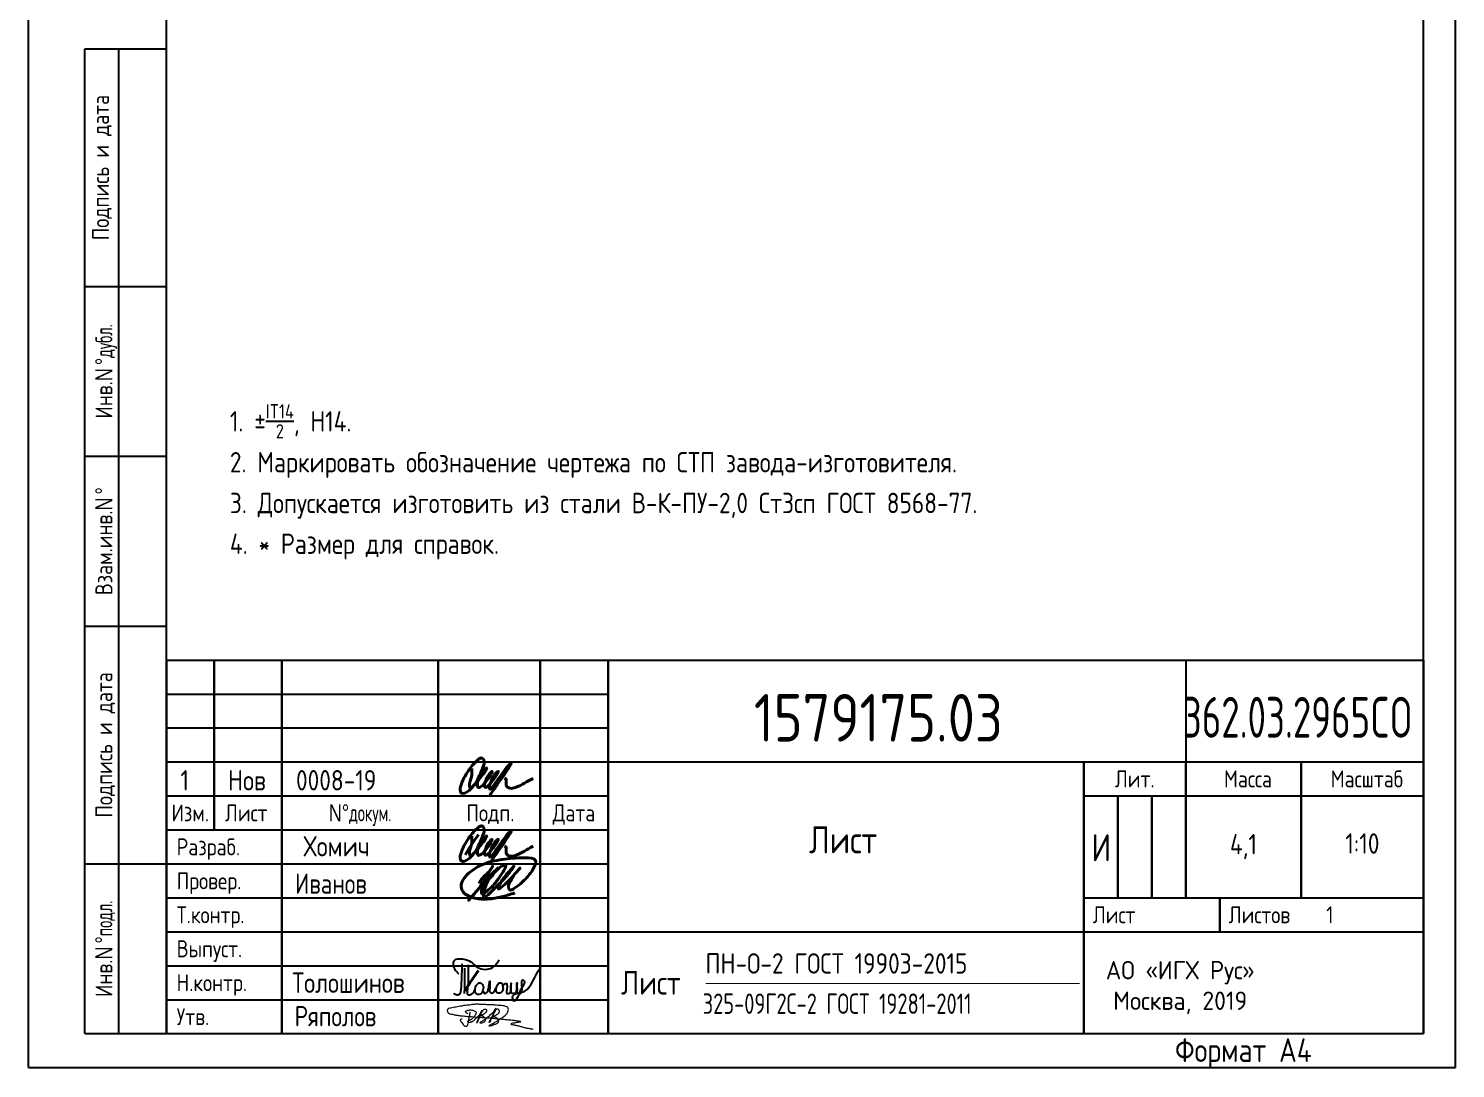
# Model space of a CAD drawing. Header units: millimetres. Extents: x 0 to 1611, y 0 to 420.
# Drawn here: x 1400.8 to 1610.8, y -0.1 to 153 of the extents above; entities that cross this region are included whole.
import ezdxf
from ezdxf.enums import TextEntityAlignment as Align

# ---------------------------------------------------------------- set-up
doc = ezdxf.new("R2010")
doc.units = ezdxf.units.MM
doc.header["$LTSCALE"] = 32.67
doc.linetypes.add('Сплошная', pattern=[0])
doc.layers.get('0').update_dxf_attribs({"color": 6, "linetype": 'CONTINUOUS', "lineweight": 25})
for name, color, linetype, lineweight in [('9_ALL_NOTES', 3, 'CONTINUOUS', 25), ('Cont', 6, 'CONTINUOUS', 18), ('Text', 3, 'CONTINUOUS', 18), ('Основные', 5, 'CONTINUOUS', 40)]:
    doc.layers.add(name, color=color, linetype=linetype, lineweight=lineweight)
doc.layers.add('Con', color=6, linetype='CONTINUOUS')
doc.styles.add('Style1', font='romans.shx', dxfattribs={"width": 0.8})

# ---------------------------------------------------------------- blocks, each defined once
blk = doc.blocks.new('SHTAMP_BL0', base_point=(496.5, 32.5))
at = {"color": 7, "linetype": 'Continuous'}
for p, q in [((404, 60), (589, 60)), ((404, 5), (404, 60)), ((411, 35), (411, 60)), ((421, 5), (421, 60)), ((444, 5), (444, 60)), ((459, 5), (459, 60)), ((469, 5), (469, 60)), ((589, 5), (589, 60)), ((469, 45), (589, 45)), ((539, 5), (539, 45)), ((554, 25), (554, 45)), ((571, 25), (571, 45)), ((404, 40), (469, 40)), ((539, 40), (589, 40)), ((544, 25), (544, 40)), ((549, 25), (549, 40)), ((404, 35), (469, 35)), ((539, 25), (589, 25)), ((559, 20), (559, 25)), ((469, 20), (589, 20)), ((404, 5), (589, 5))]:
    blk.add_line(p, q, dxfattribs=at)
blk = doc.blocks.new('A$C63F45750')
at = {"layer": 'Text'}
for points, knots in [([(3.17, 2.37), (3.12, 2.38), (3.04, 2.41), (2.94, 2.5), (2.85, 2.57), (2.79, 2.69), (2.87, 2.77), (2.99, 2.84), (3.16, 2.89), (3.36, 2.93), (3.6, 2.95), (3.82, 2.92), (4.05, 2.87), (4.25, 2.78), (4.45, 2.63), (4.46, 2.42), (4.38, 2.26), (4.28, 2.1), (4.17, 1.94), (4.03, 1.78), (3.89, 1.62), (3.75, 1.52), (3.63, 1.43), (3.49, 1.36), (3.35, 1.3), (3.24, 1.25), (3.16, 1.21), (3.12, 1.15), (3.19, 1.1), (3.27, 1.09), (3.4, 1.07), (3.55, 1.07), (3.72, 1.12), (3.92, 1.19), (4.1, 1.34), (4.26, 1.51), (4.44, 1.65), (4.59, 1.81), (4.74, 1.93), (4.84, 2.04), (4.93, 2.14), (5.07, 2.29), (5.19, 2.53), (5.28, 2.68), (5.35, 2.96), (5.23, 2.66), (5.2, 2.44), (5.04, 2.09), (4.95, 1.81), (4.86, 1.57), (4.75, 1.31), (4.67, 1.12), (4.46, 0.78), (4.62, 1.17), (4.71, 1.45), (4.88, 1.74), (5.01, 2), (5.08, 2.19), (5.19, 2.4), (5.32, 2.58), (5.4, 2.75), (5.52, 2.89), (5.65, 3.04), (5.85, 3.1), (6.02, 3.03), (6.08, 2.87), (6.03, 2.7), (5.9, 2.51), (5.7, 2.37), (5.55, 2.23), (5.4, 2.17), (5.31, 2.12), (5.12, 2.09), (5.35, 2.07), (5.48, 2), (5.64, 1.93), (5.75, 1.8), (5.85, 1.67), (5.89, 1.54), (5.89, 1.37), (5.8, 1.2), (5.63, 1.06), (5.41, 0.94), (5.23, 0.86), (5.02, 0.92), (5.13, 1.1), (5.28, 1.16), (5.44, 1.27), (5.61, 1.36), (5.74, 1.46), (5.86, 1.53), (5.95, 1.61), (6.05, 1.69), (6.15, 1.77), (6.28, 1.87), (6.46, 2.02), (6.65, 2.19), (6.83, 2.37), (6.98, 2.49), (7.11, 2.61), (7.2, 2.74), (7.32, 2.84), (7.42, 2.97), (7.48, 3.08), (7.48, 3.27), (7.34, 3.08), (7.28, 2.94), (7.18, 2.69), (7.1, 2.46), (7, 2.22), (6.93, 1.98), (6.83, 1.78), (6.73, 1.55), (6.67, 1.34), (6.6, 1.14), (6.56, 1.03), (6.39, 0.99), (6.62, 1.33), (6.75, 1.54), (6.93, 1.87), (7.05, 2.08), (7.18, 2.32), (7.33, 2.6), (7.47, 2.89), (7.6, 3.07), (7.79, 3.18), (7.95, 3.01), (8, 2.81), (7.99, 2.62), (7.94, 2.46), (7.83, 2.33), (7.69, 2.22), (7.53, 2.11), (7.37, 2.03), (7.21, 1.99), (7.11, 1.97), (6.89, 1.98), (7.07, 1.94), (7.15, 1.9), (7.27, 1.88), (7.39, 1.84), (7.52, 1.81), (7.62, 1.72), (7.7, 1.62), (7.78, 1.51), (7.83, 1.39), (7.87, 1.26), (7.88, 1.13), (7.86, 0.99), (7.75, 0.88), (7.6, 0.77), (7.4, 0.73), (7.19, 0.66), (6.97, 0.55), (6.71, 0.48), (6.57, 0.44), (6.42, 0.42), (6.52, 0.58), (6.61, 0.64), (6.81, 0.78), (7.06, 0.89), (7.33, 1.04), (7.55, 1.16), (7.7, 1.24), (7.84, 1.32), (7.99, 1.43), (8.21, 1.58), (8.48, 1.76), (8.74, 1.95), (8.97, 2.12), (9.1, 2.29), (9.23, 2.44), (9.3, 2.6), (9.37, 2.74), (9.42, 2.92), (9.45, 3.13), (9.21, 3.48), (8.67, 3.59), (8.09, 3.63), (7.57, 3.66), (7.06, 3.74), (6.57, 3.75), (6.09, 3.74), (5.67, 3.78), (5.28, 3.78), (4.96, 3.81), (4.65, 3.83), (4.31, 3.82), (3.97, 3.79), (3.61, 3.74), (3.22, 3.67), (2.86, 3.66), (2.53, 3.61), (2.18, 3.52), (1.78, 3.54), (1.38, 3.37), (0.96, 3.35), (0.58, 3.24), (0.25, 3.19), (0.03, 3.06), (-0.03, 2.83), (0.02, 2.6), (0.26, 2.38), (0.59, 2.33), (1, 2.2), (1.48, 2.15), (1.93, 2.05), (2.35, 2.02), (2.72, 2.01), (3.11, 1.94), (3.68, 1.94), (4.25, 1.83), (4.91, 1.87), (5.53, 1.76), (6.13, 1.72), (6.73, 1.71), (7.32, 1.62), (7.99, 1.55), (8.64, 1.54), (9.16, 1.46), (9.61, 1.42), (10.03, 1.4), (10.41, 1.32), (10.73, 1.29), (11.01, 1.24), (11.18, 1.23), (11.42, 1.14), (11.18, 1.06), (11.01, 1.03), (10.71, 0.98), (10.37, 0.92), (10.1, 0.91), (9.65, 0.75), (10.22, 0.67), (10.54, 0.59), (11.08, 0.47), (11.61, 0.35), (12.17, 0.15), (12.64, 0.08), (12.98, 0.03), (13.11, 0.01), (13.18, 0)], [0, 0, 0, 0, 0.153866, 0.270441, 0.388867, 0.510533, 0.592156, 0.71333, 0.90842, 1.11344, 1.349254, 1.61246, 1.782219, 2.047249, 2.291879, 2.451528, 2.651081, 2.806158, 3.017979, 3.227348, 3.462381, 3.633009, 3.75766, 3.920516, 4.080796, 4.214529, 4.291786, 4.349969, 4.397594, 4.50822, 4.594826, 4.799244, 4.954392, 5.128468, 5.437537, 5.632649, 5.842485, 6.094987, 6.293219, 6.410959, 6.551192, 6.687808, 7.022147, 7.294342, 7.425356, 7.52079, 7.946481, 8.313051, 8.59833, 8.833695, 9.090496, 9.427695, 9.601191, 9.883219, 10.093306, 10.673943, 10.798776, 10.974628, 11.287247, 11.486184, 11.648652, 11.848902, 12.027194, 12.25348, 12.40059, 12.537783, 12.716293, 12.91523, 13.208551, 13.438489, 13.549668, 13.67779, 13.77127, 13.930001, 14.029091, 14.272112, 14.434836, 14.547084, 14.739051, 14.830983, 15.061241, 15.268922, 15.500489, 15.788979, 15.879568, 16.024283, 16.221854, 16.418714, 16.593102, 16.783247, 16.91018, 17.018213, 17.135263, 17.278205, 17.430482, 17.620087, 17.979626, 18.191789, 18.388716, 18.565718, 18.714854, 18.857929, 19.039974, 19.171375, 19.283034, 19.400085, 19.618058, 19.882245, 20.150781, 20.377854, 20.649532, 20.89723, 21.042543, 21.40016, 21.557817, 21.667145, 21.752781, 21.926256, 22.412297, 22.813145, 22.961412, 23.171289, 23.607257, 23.940428, 24.110007, 24.291214, 24.48084, 24.697609, 24.904078, 25.034245, 25.218018, 25.407651, 25.573473, 25.787447, 25.930292, 26.051316, 26.18846, 26.285312, 26.406799, 26.52425, 26.630463, 26.793722, 26.898606, 27.029313, 27.171012, 27.314101, 27.419918, 27.580557, 27.709367, 27.829268, 28.024364, 28.266961, 28.41242, 28.705761, 28.989137, 29.187748, 29.233768, 29.332802, 29.529535, 29.667094, 30.039923, 30.332117, 30.61061, 30.769982, 30.856778, 31.109923, 31.313488, 31.656425, 32.066331, 32.296628, 32.49714, 32.710276, 32.891468, 33.014834, 33.177747, 33.444503, 33.618009, 34.409008, 34.914636, 35.419802, 35.95397, 36.458179, 36.88069, 37.388403, 37.738353, 38.034261, 38.353468, 38.693154, 39.037638, 39.391136, 39.787481, 40.203773, 40.488977, 40.784975, 41.26625, 41.668005, 42.070065, 42.499388, 42.869834, 43.079573, 43.213439, 43.554591, 43.717296, 44.153724, 44.506336, 45.019111, 45.587859, 45.90191, 46.270392, 46.703958, 47.093115, 47.952647, 48.44014, 49.079253, 49.808223, 50.268654, 50.851051, 51.604831, 52.298429, 52.776925, 53.1907, 53.661988, 54.042386, 54.348524, 54.616841, 54.853814, 54.983777, 55.126096, 55.333328, 55.613101, 56.008732, 56.315809, 56.59982, 56.87931, 57.399251, 57.889617, 58.432507, 59.066698, 59.660314, 59.862668, 60.07277, 60.07277, 60.07277, 60.07277]), ([(2.31, 1.53), (2.26, 1.52), (2.17, 1.51), (2.06, 1.48), (1.93, 1.38), (2.07, 1.25), (2.14, 1.11), (2.26, 0.93), (2.39, 0.72), (2.57, 0.54), (2.71, 0.44), (2.86, 0.4), (3.02, 0.43), (3.14, 0.54), (3.21, 0.79), (3.25, 1.07), (3.31, 1.4), (3.35, 1.67), (3.38, 1.92), (3.47, 2.19), (3.5, 2.43), (3.54, 2.59), (3.56, 2.64)], [0, 0, 0, 0, 0.15847, 0.269731, 0.363591, 0.555514, 0.688037, 0.848606, 1.204359, 1.433632, 1.58673, 1.729549, 1.880686, 2.057874, 2.19169, 2.63505, 2.928153, 3.184121, 3.441863, 3.696117, 4.025873, 4.178055, 4.178055, 4.178055, 4.178055])]:
    blk.add_open_spline(points, degree=3, knots=knots, dxfattribs=at)
blk = doc.blocks.new('A$C4F4A4F5D')
at = {"layer": 'Основные', "lineweight": 25}
for points, knots in [([(0.76, 2.84), (0.53, 3.07), (0.02, 3.58), (-0.25, 5.26), (1.65, 5.12), (2.72, 4.57), (3.71, 3.46), (5.71, 3.44), (6.39, 4.52), (6.67, 4.97)], [0, 0, 0, 0, 0.995549, 2.196439, 3.853213, 4.970011, 6.02292, 8.170898, 9.705386, 9.705386, 9.705386, 9.705386]), ([(1.19, 4.34), (1.17, 3.4), (1.13, 2.06), (0.98, -0.44), (0.2, -0.16), (0.03, -0.03), (0, 0)], [0, 0, 0, 0, 3.274293, 4.654149, 5.171803, 5.30168, 5.30168, 5.30168, 5.30168]), ([(2.1, 4.21), (2.1, 3.72), (2.08, 2.67), (2.22, 1.45), (1.71, -0.56), (3.23, 0.14), (3.06, 1.09), (3.85, 1.74), (4.43, 1.17), (4.31, 0.54), (4.11, -0.15), (3.33, -0.21), (3.11, 0.28), (3.13, 0.53), (3.14, 0.66)], [0, 0, 0, 0, 1.402041, 3.063923, 4.415037, 5.298701, 6.374637, 7.087927, 7.603499, 8.330482, 8.911132, 9.613125, 9.996533, 10.366919, 10.366919, 10.366919, 10.366919]), ([(1.58, 3.74), (1.58, 3.25), (1.58, 2.32), (1.61, 1.07), (1.55, 0.31), (1.53, 0)], [0, 0, 0, 0, 1.453969, 2.804084, 3.740223, 3.740223, 3.740223, 3.740223]), ([(7.18, 1.27), (7.27, 1.3), (7.44, 1.37), (7.78, 1.56), (7.87, 1.06), (7.83, 0.71), (7.66, -0.05), (8.07, 0.01), (8.43, 0.12), (8.39, 0.68), (8.46, 1.9), (8.39, 0.94), (8.43, 0.6), (8.37, 0.05), (8.74, 0.07), (9.11, -0.03), (9.26, 0.49), (9.33, 0.95), (9.27, 1.34), (9.32, 1.77), (9.28, 0.91), (9.34, 0.6), (9.2, 0.14), (9.65, -0.01), (9.83, 0.61), (10.14, 1.03), (10.6, 1.72), (9.95, 2.11), (9.91, 1.23), (10.07, 0.69), (9.92, 0), (9.35, -0.37), (8.95, -1.56), (8.34, 0.07), (10.28, -0.02), (11.26, 1.1), (11.82, 2.15), (12.24, 3.04), (12.52, 3.46), (12.65, 3.65)], [0, 0, 0, 0, 0.305783, 0.619019, 0.796582, 1.5526, 2.082394, 2.34716, 2.5822, 3.136594, 4.040413, 4.363654, 5.267311, 5.441668, 5.78494, 6.114287, 6.466434, 7.104395, 7.620812, 7.679251, 8.272982, 8.692439, 9.1059, 9.338721, 9.784511, 10.568279, 11.297869, 11.566962, 12.285888, 12.851793, 13.545205, 14.102749, 15.055561, 15.671649, 17.422398, 18.699613, 20.16544, 20.963871, 21.66672, 21.66672, 21.66672, 21.66672]), ([(4.28, 0.44), (4.31, 0.37), (4.37, 0.25), (4.41, 0.06), (4.62, -0.05), (5, 0.18), (5.14, 0.84), (5.2, 1.3), (5.31, 2.06), (5.31, 1.17), (5.3, 0.78), (5.2, 0.26), (5.58, -0.01), (5.91, 0.16), (6.08, 0.5), (6.26, 0.9), (6.43, 1.31), (6.72, 1.59), (7.17, 1.58), (7.18, 1.05), (7.31, 0.57), (6.99, 0.02), (6.34, -0.02), (6.17, 0.51), (6.24, 0.79), (6.27, 0.92)], [0, 0, 0, 0, 0.247339, 0.413433, 0.559308, 0.874045, 1.558567, 2.392422, 2.645523, 3.22433, 3.719885, 4.231527, 4.573657, 4.879974, 5.190145, 5.704595, 6.19318, 6.529505, 6.863422, 7.269696, 7.83948, 8.395909, 8.926487, 9.378613, 9.791445, 9.791445, 9.791445, 9.791445])]:
    blk.add_open_spline(points, degree=3, knots=knots, dxfattribs=at)

msp = doc.modelspace()

# ---------------------------------------------------------------- linework, layer by layer
at = {"linetype": 'Continuous'}
for p, q in [((1400.849, 0), (1400.849, 297)), ((1610.849, 0), (1610.849, 297)), ((1421.149, 4.998), (1421.149, 292.006)), ((1606.149, 4.999), (1606.149, 292.001)), ((1409.149, 5), (1409.149, 150)), ((1409.149, 150), (1421.149, 150)), ((1414.149, 5), (1414.149, 150)), ((1421.149, 5), (1421.149, 150)), ((1409.149, 115), (1421.149, 115)), ((1409.149, 90), (1421.149, 90)), ((1409.149, 65), (1421.149, 65)), ((1421.149, 60), (1606.149, 60)), ((1421.149, 60), (1421.149, 5)), ((1428.149, 60), (1428.149, 35)), ((1438.149, 60), (1438.149, 5)), ((1461.149, 60), (1461.149, 5)), ((1476.149, 60), (1476.149, 5)), ((1486.149, 60), (1486.149, 5)), ((1571.149, 60), (1571.149, 25)), ((1606.149, 60), (1606.149, 5)), ((1421.149, 55), (1486.149, 55)), ((1421.149, 50), (1486.149, 50)), ((1421.149, 45), (1606.149, 45)), ((1556.149, 45), (1556.149, 5)), ((1588.149, 45), (1588.149, 25)), ((1421.149, 40), (1486.149, 40)), ((1556.149, 40), (1606.149, 40)), ((1561.149, 40), (1561.149, 25)), ((1566.149, 40), (1566.149, 25)), ((1421.149, 35), (1486.149, 35)), ((1409.149, 30), (1421.149, 30)), ((1421.149, 30), (1486.149, 30)), ((1421.149, 25), (1486.149, 25)), ((1556.149, 25), (1606.149, 25)), ((1576.149, 25), (1576.149, 20)), ((1421.149, 20), (1606.149, 20)), ((1421.149, 15), (1486.149, 15)), ((1461.15, 14.584), (1461.18, 14.584)), ((1461.15, 14.584), (1461.18, 14.584)), ((1421.149, 10), (1486.149, 10)), ((1409.149, 5), (1421.149, 5)), ((1421.149, 5), (1606.149, 5)), ((1421.149, 5), (1606.15, 5)), ((1400.849, 0), (1610.849, 0))]:
    msp.add_line(p, q, dxfattribs=at)
at = {"color": 5, "linetype": 'Continuous', "const_width": 0.178}
msp.add_lwpolyline([(1500.517, 12.391), (1555.526, 12.391)], dxfattribs=at)
at = {"layer": 'Основные'}
for points, knots in [([(1466.078, 44.058), (1466.107, 43.632), (1466.17, 42.722), (1465.624, 41.935), (1465.866, 41.001), (1466.821, 41.995), (1467.137, 42.883), (1467.729, 44.201), (1468.063, 45.043), (1467.519, 45.768), (1466.447, 44.866), (1465.495, 43.682), (1464.565, 42.073), (1464.32, 40.917), (1464.604, 40.066), (1465.777, 40.765), (1466.583, 41.784), (1467.472, 42.789), (1468.03, 43.555), (1468.497, 44.446), (1467.758, 43.617), (1467.27, 42.993), (1466.89, 42.26), (1466.926, 40.99), (1467.915, 41.682), (1468.253, 42.321), (1468.756, 42.851), (1469.347, 43.999), (1468.253, 42.848), (1468.162, 42.178), (1467.887, 41.602), (1468.073, 41.143), (1468.715, 41.677), (1469.127, 42.168), (1469.538, 42.791), (1470.259, 43.85), (1469.461, 43.258), (1469.151, 42.742), (1468.856, 42.01), (1468.648, 41.482), (1468.73, 40.721), (1469.987, 42.511), (1470.554, 43.289), (1471.341, 44.405), (1472.554, 45.475), (1469.834, 41.728), (1469.035, 40.511), (1468.699, 40)], [0, 0, 0, 0, 1.2338627, 2.6302161, 2.9691752, 3.3530222, 5.6158903, 6.4698262, 7.6848181, 8.0251055, 8.8011088, 10.8280696, 13.3280045, 13.9780147, 14.416606, 15.6186231, 16.6365196, 18.8122901, 19.2130045, 19.8476297, 20.5883475, 21.0510825, 22.5692212, 23.1303166, 23.889709, 24.9527784, 25.5260707, 26.3392711, 27.2184646, 28.2361257, 28.8185058, 29.0245474, 29.453849, 30.577048, 31.2010129, 32.1011944, 32.551881, 33.2604906, 34.1634434, 34.7718412, 35.1085759, 35.9177928, 38.6567066, 39.6794012, 39.9016635, 43.1638032, 45.5277945, 45.5277945, 45.5277945, 45.5277945]), ([(1470.901, 42.596), (1470.979, 42.568), (1471.209, 42.484), (1471.113, 41.984), (1471.112, 41.496), (1471.606, 41.039), (1473.011, 41.279), (1474.054, 42.034), (1474.981, 42.519), (1475.107, 42.585)], [0, 0, 0, 0, 0.2266284, 0.6752355, 1.2320341, 1.698806, 2.4645259, 5.172147, 5.5991654, 5.5991654, 5.5991654, 5.5991654]), ([(1466.078, 34.058), (1466.107, 33.632), (1466.17, 32.722), (1465.624, 31.935), (1465.866, 31.001), (1466.821, 31.995), (1467.137, 32.883), (1467.729, 34.201), (1468.063, 35.043), (1467.519, 35.768), (1466.447, 34.866), (1465.495, 33.682), (1464.565, 32.073), (1464.32, 30.917), (1464.604, 30.066), (1465.777, 30.765), (1466.583, 31.784), (1467.472, 32.789), (1468.03, 33.555), (1468.497, 34.446), (1467.758, 33.617), (1467.27, 32.993), (1466.89, 32.26), (1466.926, 30.99), (1467.915, 31.682), (1468.253, 32.321), (1468.756, 32.851), (1469.347, 33.999), (1468.253, 32.848), (1468.162, 32.178), (1467.887, 31.602), (1468.073, 31.143), (1468.715, 31.677), (1469.127, 32.168), (1469.538, 32.791), (1470.259, 33.85), (1469.461, 33.258), (1469.151, 32.742), (1468.856, 32.01), (1468.648, 31.482), (1468.73, 30.721), (1469.987, 32.511), (1470.554, 33.289), (1471.341, 34.405), (1472.554, 35.475), (1469.834, 31.728), (1469.035, 30.511), (1468.699, 30)], [0, 0, 0, 0, 1.2338627, 2.6302161, 2.9691752, 3.3530222, 5.6158903, 6.4698262, 7.6848181, 8.0251055, 8.8011088, 10.8280696, 13.3280045, 13.9780147, 14.416606, 15.6186231, 16.6365196, 18.8122901, 19.2130045, 19.8476297, 20.5883475, 21.0510825, 22.5692212, 23.1303166, 23.889709, 24.9527784, 25.5260707, 26.3392711, 27.2184646, 28.2361257, 28.8185058, 29.0245474, 29.453849, 30.577048, 31.2010129, 32.1011944, 32.551881, 33.2604906, 34.1634434, 34.7718412, 35.1085759, 35.9177928, 38.6567066, 39.6794012, 39.9016635, 43.1638032, 45.5277945, 45.5277945, 45.5277945, 45.5277945]), ([(1467.056, 34.298), (1466.668, 33.743), (1465.985, 32.767), (1465.366, 31.749), (1465.1, 31.31)], [0, 0, 0, 0, 2.0315752, 3.5725647, 3.5725647, 3.5725647, 3.5725647]), ([(1470.901, 32.596), (1470.979, 32.568), (1471.209, 32.484), (1471.113, 31.984), (1471.112, 31.496), (1471.606, 31.039), (1473.011, 31.279), (1474.054, 32.034), (1474.981, 32.519), (1475.107, 32.585)], [0, 0, 0, 0, 0.2266284, 0.6752355, 1.2320341, 1.698806, 2.4645259, 5.172147, 5.5991654, 5.5991654, 5.5991654, 5.5991654]), ([(1470.025, 29.477), (1469.534, 29.029), (1468.676, 28.247), (1467.867, 26.961), (1467.378, 26.103), (1467.61, 25.462), (1468.308, 25.992), (1468.914, 26.474), (1469.823, 27.496), (1470.497, 28.554), (1470.956, 29.193), (1471.166, 29.976), (1470.431, 29.672), (1469.872, 29.248), (1469.25, 28.416), (1468.571, 27.741), (1468.214, 26.93), (1467.881, 26.136), (1467.781, 25.584), (1467.824, 24.98), (1468.551, 25.47), (1469.23, 26.192), (1470.535, 27.459), (1471.418, 28.396), (1472.806, 30.291), (1470.788, 27.99), (1470.418, 27.501), (1469.876, 26.149), (1471.244, 27.178), (1471.606, 27.591), (1473.684, 29.917), (1472.238, 28.362), (1471.859, 27.553), (1471.356, 26.745), (1471.664, 25.952), (1472.677, 26.593), (1473.557, 27.326), (1474.579, 28.38), (1475.248, 29.387), (1475.841, 30.884), (1473, 30.926), (1470.722, 30.714), (1467.747, 30.122), (1465.859, 28.88), (1464.764, 27.812), (1464.395, 26.655), (1464.875, 25.59), (1465.928, 25.077), (1467.253, 24.768), (1468.846, 24.786), (1470.641, 25.147), (1471.839, 25.537), (1472.421, 25.726)], [0, 0, 0, 0, 1.9755003, 3.4532656, 4.5996818, 4.7914727, 5.1452376, 6.4973846, 7.6642722, 9.0943063, 10.1149981, 10.4597616, 10.8115624, 11.7920417, 12.9597432, 13.7676756, 14.6604125, 15.6050306, 16.245448, 16.5720313, 16.925795, 18.1469007, 20.1850437, 21.7893309, 22.9510095, 24.6267432, 26.5924737, 27.0355579, 27.4505844, 30.017364, 31.457812, 32.5948328, 33.8850243, 34.8044904, 35.1920744, 35.9844405, 37.373068, 39.2077816, 40.0665527, 41.2487241, 42.8519812, 46.1968048, 49.4054982, 51.4228305, 52.9586065, 53.9067104, 54.8595112, 56.1758953, 57.2489189, 58.9506085, 60.8911351, 62.727304, 62.727304, 62.727304, 62.727304]), ([(1467.147, 27.101), (1467.302, 27.388), (1467.659, 28.049), (1468.465, 28.592), (1469.728, 30.536), (1467.522, 26.933), (1466.878, 26.073), (1465.068, 23.959), (1467.222, 26.584), (1468.123, 27.32), (1468.63, 27.733)], [0, 0, 0, 0, 0.949687, 2.1829553, 3.2119338, 5.8438975, 8.0893629, 9.2953032, 11.1822639, 13.6038184, 13.6038184, 13.6038184, 13.6038184]), ([(1467.056, 14.298), (1466.668, 13.743), (1465.985, 12.767), (1465.366, 11.749), (1465.1, 11.31)], [0, 0, 0, 0, 2.0315752, 3.5725647, 3.5725647, 3.5725647, 3.5725647])]:
    msp.add_open_spline(points, degree=3, knots=knots, dxfattribs=at)

# ---------------------------------------------------------------- block references
at = {"linetype": 'Continuous'}
msp.add_blockref('SHTAMP_BL0', (1513.649, 32.5), dxfattribs=at)
at = {"layer": 'Cont', "xscale": 0.9533463940173366, "yscale": 0.9533463940173366, "zscale": 0.9533463940173366}
msp.add_blockref('A$C63F45750', (1462.482, 5.683), dxfattribs=at)
at = {"layer": 'Основные'}
msp.add_blockref('A$C4F4A4F5D', (1463.435, 10.915), dxfattribs=at)

# ---------------------------------------------------------------- texts
at = {"linetype": 'Сплошная', "style": 'Style1'}
for s, width, p in [('ПН-О-2 ГОСТ 19903-2015', 0.8, (1500.472, 13.838)), ('325-09Г2С-2 ГОСТ 19281-2011', 0.7, (1500.065, 7.912))]:
    msp.add_text(s, height=3, dxfattribs=dict(at, width=width)).set_placement(p)
at = {"linetype": 'Continuous', "insert": (1411.649, 132.5), "char_height": 2.5, "width": 34.88, "attachment_point": 5, "rotation": 90, "style": 'Style1'}
msp.add_mtext('Подпись и дата', dxfattribs=at)
at = {"linetype": 'Continuous', "char_height": 2.5, "width": 32.84505, "attachment_point": 2, "rotation": 90, "line_spacing_factor": 0.9, "style": 'Style1'}
for s, insert in [('Инв.\\fgdt;{\\fgdt;N}{\\ftxt.shx;\\W0.166667;\\H2.500000; }{\\fgdt;~}\\fGost_A_proe;дубл.', (1410.692, 102.5)), ('Взам.инв.\\fgdt;{\\fgdt;N}{\\ftxt.shx;\\W0.166667;\\H2.500000; }{\\fgdt;~}', (1410.692, 77.5)), ('Подпись и дата', (1410.692, 47.5)), ('Инв.\\fgdt;{\\fgdt;N}{\\ftxt.shx;\\W0.166667;\\H2.500000; }{\\fgdt;~}\\fGost_A_proe;подл.', (1410.692, 17.5))]:
    msp.add_mtext(s, dxfattribs=dict(at, insert=insert))
at = {"linetype": 'Continuous', "line_spacing_factor": 0.9, "style": 'Style1'}
for s, insert, char_height, width, attachment_point in [('1579175.03 ', (1525.918, 55), 7, 122.28818, 2), ('Лит.', (1563.649, 43.75), 2.5, 11.81641, 2), (' Масса ', (1579.649, 43.75), 2.5, 19.62891, 2), (' Масштаб ', (1597.149, 43.75), 2.5, 27.48047, 2), ('Изм.', (1424.649, 38.75), 2.5, 10.58594, 2), (' Лист ', (1432.221, 38.75), 2.5, 12.2869, 2), ('{\\fgdt;N}{\\fgdt;~}\\fGost_A_proe;докум.', (1449.649, 38.75), 2.5, 25.67708, 2), (' Подп. ', (1468.163, 38.75), 2.5, 17.53906, 2), (' Дата ', (1480.455, 38.75), 2.5, 17.5, 2), ('Разраб. ', (1422.649, 33.75), 2.5, 20.91797, 1), ('Лист', (1520.734, 35.543), 4, 18.84375, 2), ('И', (1558.725, 34.383), 4, 3.84802, 2), ('4,1', (1579.649, 34.394), 3, 17, 2), ('1:10', (1597.149, 34.5), 3, 9.21875, 2), ('Провер. ', (1422.649, 28.75), 2.5, 21.09375, 1), ('Т.контр.', (1422.649, 23.75), 2.5, 21.48438, 1), (' Лист', (1556.149, 23.75), 2.5, 10.025, 1), (' Листов    1', (1576.149, 23.75), 2.5, 22.69167, 1), ('Выпуст.', (1422.649, 18.75), 2.5, 20.39062, 1), ('Н.контр.', (1422.649, 13.75), 2.5, 21.48438, 1), ('Лист', (1488.049, 14.25), 3.5, 8.835, 1), ('Утв.    ', (1422.649, 8.75), 2.5, 20.05859, 1), ('Формат А4', (1569.579, 4.325), 3.5, 31.17284, 1)]:
    msp.add_mtext(s, dxfattribs=dict(at, insert=insert, char_height=char_height, width=width, attachment_point=attachment_point))
at = {"layer": '9_ALL_NOTES', "linetype": 'Continuous', "insert": (1430.483, 97.666), "char_height": 3, "width": 159.01222, "attachment_point": 1, "line_spacing_factor": 1.2, "style": 'Style1'}
msp.add_mtext('\\A1;1. %%P{\\H0.7x;\\SIT14/2;}, H14.\\P2. Маркировать обозначение чертежа по СТП завода-изготовителя.\\P3. Допускается изготовить из стали В-К-ПУ-2,0 Ст3сп ГОСТ 8568-77.\\P4. * Размер для справок.', dxfattribs=at)
at = {"layer": 'Con', "style": 'Style1', "width": 0.493224}
msp.add_text('362.03.2965CO', height=6, dxfattribs=at).set_placement((1570.727, 48.573), (1604.548, 48.573), align=Align.FIT)
at = {"layer": 'Text', "style": 'Style1'}
for s, width, p in [('Хомич', 0.8, (1441.327, 31.088)), ('Иванов', 0.77, (1440.065, 25.595)), ('Иванов', 0.77, (1440.065, 25.595)), ('Толошинов', 0.8, (1439.646, 10.998)), ('Толошинов', 0.8, (1439.646, 10.998)), ('Ряполов', 0.77, (1440.007, 6.076))]:
    msp.add_text(s, height=3, dxfattribs=dict(at, width=width)).set_placement(p)
at = {"layer": 'Text', "char_height": 3, "attachment_point": 1, "style": 'Style1'}
for s, width, insert in [('1', 3, (1423.211, 43.802)), ('Нов', 1.54629, (1430.211, 43.802)), ('0008-19', 1.54629, (1440.211, 43.802))]:
    msp.add_mtext_dynamic_manual_height_columns(s, width=width, gutter_width=1, heights=[0], dxfattribs=dict(at, insert=insert))
at = {"layer": 'Text', "insert": (1570.337, 11.784), "char_height": 2.7, "width": 28.43311, "attachment_point": 5, "style": 'Style1'}
msp.add_mtext('{\\W0.9;АО }«{\\W0.9;ИГХ\\~Рус}»{\\W0.9;\\PМосква, 2019}', dxfattribs=at)

doc.saveas('drawing.dxf')
